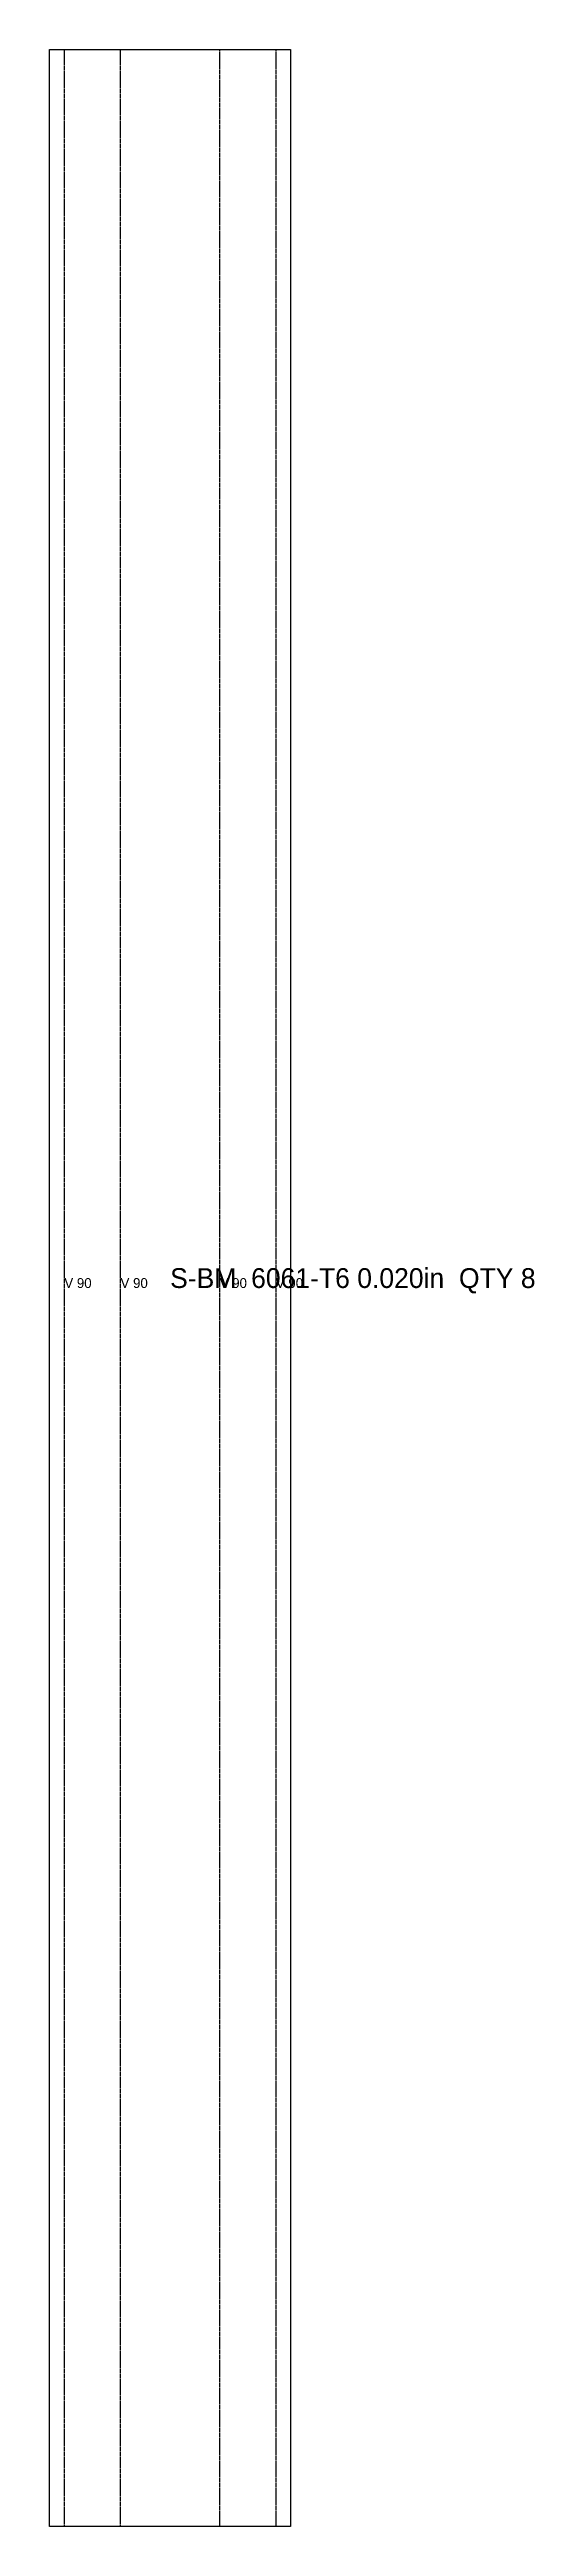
# Model space of a CAD drawing. Header units: millimetres. Extents: x -43 to 250, y 0 to 1500.
import ezdxf

# ---------------------------------------------------------------- set-up
doc = ezdxf.new("R2010")
doc.units = ezdxf.units.MM
doc.linetypes.add('DASHED', pattern=[1.524, 1.27, -0.254])
for name, color, linetype in [('CUT', 7, 'CONTINUOUS'), ('ETCH', 8, 'CONTINUOUS'), ('VALLEY', 1, 'DASHED')]:
    doc.layers.add(name, color=color, linetype=linetype)

msp = doc.modelspace()

# ---------------------------------------------------------------- linework, layer by layer
at = {"layer": 'CUT'}
msp.add_lwpolyline([(102.9, 1500), (102.9, 0), (-42.9, 0), (-42.9, 1500), (102.9, 1500)], close=True, dxfattribs=at)
at = {"layer": 'VALLEY'}
for p, q in [((-34, 0), (-34, 1500)), ((0, 0), (0, 1500)), ((60, 1500), (60, 0)), ((94, 1500), (94, 0))]:
    msp.add_line(p, q, dxfattribs=at)

# ---------------------------------------------------------------- texts
at = {"layer": 'ETCH'}
for s, height, p in [('V 90', 6, (-34, 750)), ('V 90', 6, (0, 750)), ('S-BM  6061-T6 0.020in  QTY 8', 12, (30, 750)), ('V 90', 6, (60, 750)), ('V 90', 6, (94, 750))]:
    msp.add_text(s, height=height, dxfattribs=at).set_placement(p)

doc.saveas('drawing.dxf')
